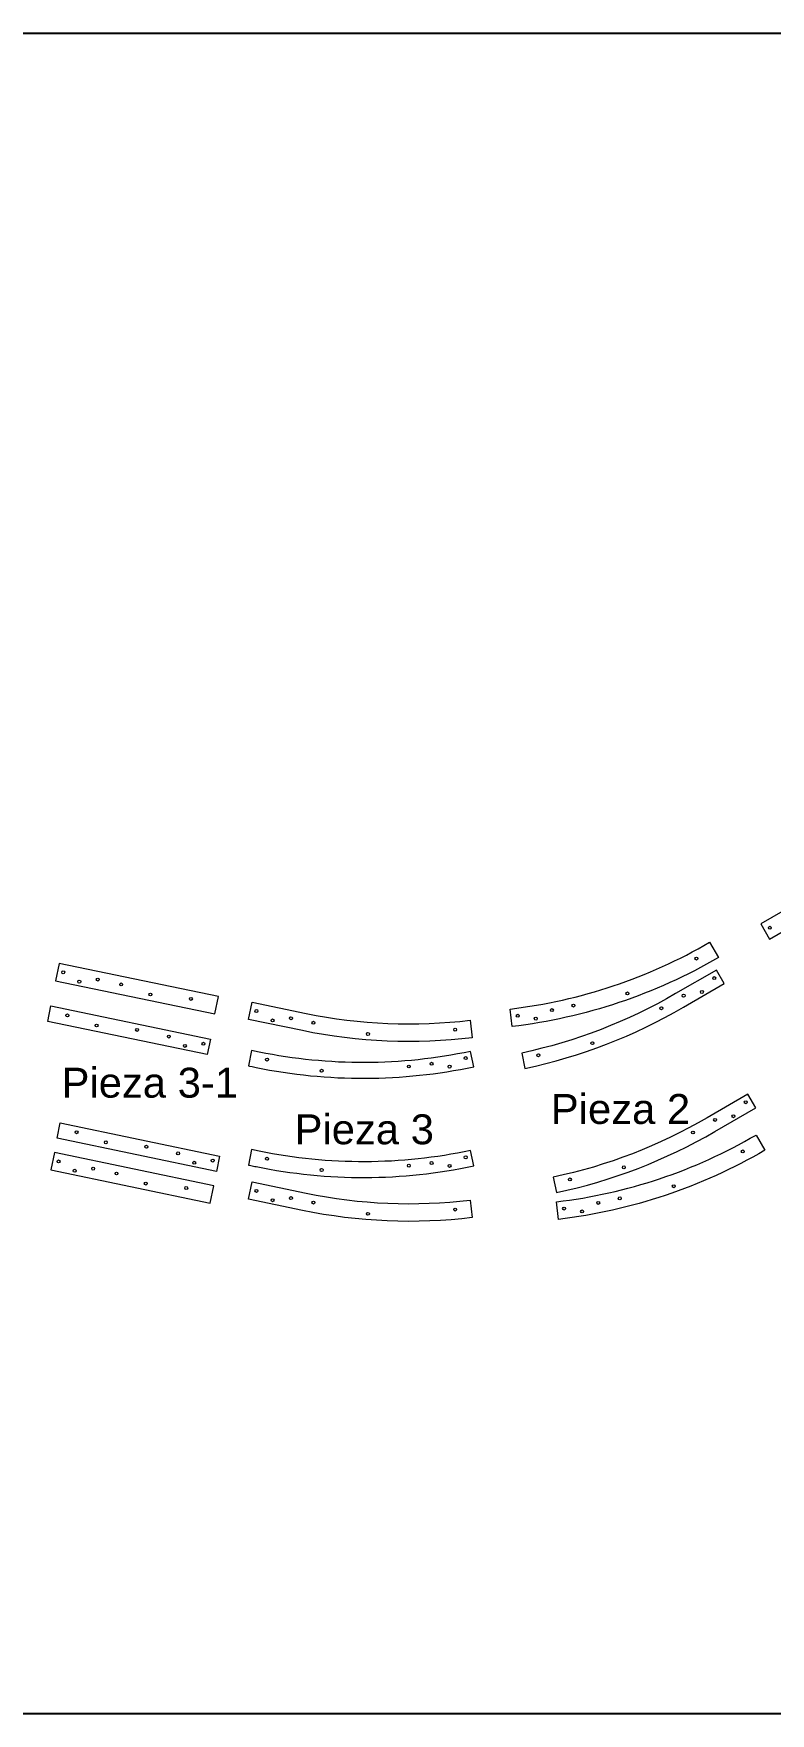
# Model space of a CAD drawing. Header units: millimetres. Extents: x -47944 to 26607, y -7127 to 10342.
# Drawn here: x -19230 to -16846, y -2751 to 2684 of the extents above; entities that cross this region are included whole.
import ezdxf

# ---------------------------------------------------------------- set-up
doc = ezdxf.new("R2010")
doc.units = ezdxf.units.MM
doc.header["$MEASUREMENT"] = 0
doc.layers.add('CORTE', color=5, linetype='Continuous', lineweight=0)
doc.layers.add('MARCADO DE PISTAS', color=1, linetype='Continuous', lineweight=0)
doc.layers.add('PREDETERMINADO', color=7, linetype='Continuous')

# ---------------------------------------------------------------- blocks, each defined once
blk = doc.blocks.new('BLOCK 125')
at = {"layer": 'CORTE', "color": 255, "lineweight": 5}
blk.add_open_spline([(6.3196, 3.9974), (6.3196, 4.0005), (6.317, 4.003), (6.314, 4.003), (6.3109, 4.003), (6.3083, 4.0005), (6.3083, 3.9974), (6.3083, 3.9943), (6.3109, 3.9918), (6.314, 3.9918), (6.317, 3.9918), (6.3196, 3.9943), (6.3196, 3.9974), (6.3196, 3.9974), (6.3196, 3.9974), (6.3196, 3.9974)], degree=3, knots=[0, 0, 0, 0, 1, 1, 1, 2, 2, 2, 3, 3, 3, 4, 4, 4, 5, 5, 5, 5], dxfattribs=at)
blk = doc.blocks.new('BLOCK 126')
at = {"layer": 'CORTE', "color": 255, "lineweight": 5}
blk.add_open_spline([(6.5273, 3.9548), (6.5273, 3.9579), (6.5248, 3.9604), (6.5217, 3.9604), (6.5186, 3.9604), (6.5161, 3.9579), (6.5161, 3.9548), (6.5161, 3.9518), (6.5186, 3.9492), (6.5217, 3.9492), (6.5248, 3.9492), (6.5273, 3.9518), (6.5273, 3.9548), (6.5273, 3.9548), (6.5273, 3.9548), (6.5273, 3.9548)], degree=3, knots=[0, 0, 0, 0, 1, 1, 1, 2, 2, 2, 3, 3, 3, 4, 4, 4, 5, 5, 5, 5], dxfattribs=at)
blk = doc.blocks.new('BLOCK 127')
at = {"layer": 'CORTE', "color": 255, "lineweight": 5}
blk.add_open_spline([(6.8588, 3.9711), (6.8588, 3.9742), (6.8563, 3.9767), (6.8532, 3.9767), (6.8501, 3.9767), (6.8476, 3.9742), (6.8476, 3.9711), (6.8476, 3.968), (6.8501, 3.9655), (6.8532, 3.9655), (6.8563, 3.9655), (6.8588, 3.968), (6.8588, 3.9711), (6.8588, 3.9711), (6.8588, 3.9711), (6.8588, 3.9711)], degree=3, knots=[0, 0, 0, 0, 1, 1, 1, 2, 2, 2, 3, 3, 3, 4, 4, 4, 5, 5, 5, 5], dxfattribs=at)
blk = doc.blocks.new('BLOCK 128')
at = {"layer": 'CORTE', "color": 255, "lineweight": 5}
blk.add_open_spline([(6.2554, 4.0321), (6.2554, 4.0321), (6.2846, 4.026), (6.2846, 4.026), (6.5498, 3.9717), (6.8233, 3.9726), (7.088, 4.0287), (7.088, 4.0287), (7.1004, 3.9703), (7.1004, 3.9703), (6.8276, 3.9125), (6.5458, 3.9116), (6.2727, 3.9675), (6.2726, 3.9675), (6.2432, 3.9736), (6.2432, 3.9736), (6.2432, 3.9736), (6.2554, 4.0321), (6.2554, 4.0321)], degree=3, knots=[0, 0, 0, 0, 1, 1, 1, 2, 2, 2, 3, 3, 3, 4, 4, 4, 5, 5, 5, 6, 6, 6, 6], dxfattribs=at)
blk = doc.blocks.new('BLOCK 129')
at = {"layer": 'CORTE', "color": 255, "lineweight": 5}
blk.add_open_spline([(6.9454, 3.9813), (6.9454, 3.9845), (6.9428, 3.987), (6.9397, 3.987), (6.9365, 3.987), (6.934, 3.9845), (6.934, 3.9813), (6.934, 3.9782), (6.9365, 3.9757), (6.9397, 3.9757), (6.9428, 3.9757), (6.9454, 3.9782), (6.9454, 3.9813), (6.9454, 3.9813), (6.9454, 3.9813), (6.9454, 3.9813)], degree=3, knots=[0, 0, 0, 0, 1, 1, 1, 2, 2, 2, 3, 3, 3, 4, 4, 4, 5, 5, 5, 5], dxfattribs=at)
blk = doc.blocks.new('BLOCK 130')
at = {"layer": 'CORTE', "color": 255, "lineweight": 5}
blk.add_open_spline([(7.0139, 3.9705), (7.0139, 3.9736), (7.0113, 3.9762), (7.0082, 3.9762), (7.0051, 3.9762), (7.0025, 3.9736), (7.0025, 3.9705), (7.0025, 3.9674), (7.0051, 3.9648), (7.0082, 3.9648), (7.0113, 3.9648), (7.0139, 3.9674), (7.0139, 3.9705), (7.0139, 3.9705), (7.0139, 3.9705), (7.0139, 3.9705)], degree=3, knots=[0, 0, 0, 0, 1, 1, 1, 2, 2, 2, 3, 3, 3, 4, 4, 4, 5, 5, 5, 5], dxfattribs=at)
blk = doc.blocks.new('BLOCK 131')
at = {"layer": 'CORTE', "color": 255, "lineweight": 5}
blk.add_open_spline([(7.0751, 4.0029), (7.0751, 4.0061), (7.0726, 4.0086), (7.0694, 4.0086), (7.0663, 4.0086), (7.0638, 4.0061), (7.0638, 4.0029), (7.0638, 3.9998), (7.0663, 3.9973), (7.0694, 3.9973), (7.0726, 3.9973), (7.0751, 3.9998), (7.0751, 4.0029), (7.0751, 4.0029), (7.0751, 4.0029), (7.0751, 4.0029)], degree=3, knots=[0, 0, 0, 0, 1, 1, 1, 2, 2, 2, 3, 3, 3, 4, 4, 4, 5, 5, 5, 5], dxfattribs=at)
blk = doc.blocks.new('BLOCK 124')
at = {"layer": 'CORTE'}
for name in ['BLOCK 128', 'BLOCK 125', 'BLOCK 126', 'BLOCK 127', 'BLOCK 129', 'BLOCK 130', 'BLOCK 131']:
    blk.add_blockref(name, (0, 0), dxfattribs=at)
blk = doc.blocks.new('BLOCK 149')
at = {"layer": 'CORTE', "color": 255, "lineweight": 5}
blk.add_lwpolyline([(7.6689, 4.4814), (7.7027, 4.4234), (8.6834, 4.9896), (8.6498, 5.0477), (7.6689, 4.4814)], dxfattribs=at)
blk = doc.blocks.new('BLOCK 150')
at = {"layer": 'CORTE', "color": 255, "lineweight": 5}
blk.add_open_spline([(7.9147, 4.5857), (7.9147, 4.5887), (7.9122, 4.5913), (7.9091, 4.5913), (7.906, 4.5913), (7.9035, 4.5887), (7.9035, 4.5857), (7.9035, 4.5825), (7.906, 4.5801), (7.9091, 4.5801), (7.9122, 4.5801), (7.9147, 4.5825), (7.9147, 4.5857), (7.9147, 4.5857), (7.9147, 4.5857), (7.9147, 4.5857)], degree=3, knots=[0, 0, 0, 0, 1, 1, 1, 2, 2, 2, 3, 3, 3, 4, 4, 4, 5, 5, 5, 5], dxfattribs=at)
blk = doc.blocks.new('BLOCK 151')
at = {"layer": 'CORTE', "color": 255, "lineweight": 5}
blk.add_open_spline([(8.2447, 4.7589), (8.2447, 4.762), (8.2422, 4.7645), (8.2391, 4.7645), (8.236, 4.7645), (8.2335, 4.762), (8.2335, 4.7589), (8.2335, 4.7558), (8.236, 4.7533), (8.2391, 4.7533), (8.2422, 4.7533), (8.2447, 4.7558), (8.2447, 4.7589), (8.2447, 4.7589), (8.2447, 4.7589), (8.2447, 4.7589)], degree=3, knots=[0, 0, 0, 0, 1, 1, 1, 2, 2, 2, 3, 3, 3, 4, 4, 4, 5, 5, 5, 5], dxfattribs=at)
blk = doc.blocks.new('BLOCK 152')
at = {"layer": 'CORTE', "color": 255, "lineweight": 5}
blk.add_open_spline([(8.6213, 4.9936), (8.6213, 4.9967), (8.6188, 4.9992), (8.6157, 4.9992), (8.6126, 4.9992), (8.6101, 4.9967), (8.6101, 4.9936), (8.6101, 4.9905), (8.6126, 4.988), (8.6157, 4.988), (8.6188, 4.988), (8.6213, 4.9905), (8.6213, 4.9936), (8.6213, 4.9936), (8.6213, 4.9936), (8.6213, 4.9936)], degree=3, knots=[0, 0, 0, 0, 1, 1, 1, 2, 2, 2, 3, 3, 3, 4, 4, 4, 5, 5, 5, 5], dxfattribs=at)
blk = doc.blocks.new('BLOCK 153')
at = {"layer": 'CORTE', "color": 255, "lineweight": 5}
blk.add_open_spline([(7.7091, 4.4669), (7.7091, 4.47), (7.7066, 4.4725), (7.7034, 4.4725), (7.7003, 4.4725), (7.6978, 4.47), (7.6978, 4.4669), (7.6978, 4.4638), (7.7003, 4.4612), (7.7034, 4.4612), (7.7066, 4.4612), (7.7091, 4.4638), (7.7091, 4.4669), (7.7091, 4.4669), (7.7091, 4.4669), (7.7091, 4.4669)], degree=3, knots=[0, 0, 0, 0, 1, 1, 1, 2, 2, 2, 3, 3, 3, 4, 4, 4, 5, 5, 5, 5], dxfattribs=at)
blk = doc.blocks.new('BLOCK 154')
at = {"layer": 'CORTE', "color": 255, "lineweight": 5}
blk.add_open_spline([(7.7785, 4.4811), (7.7785, 4.4842), (7.7759, 4.4868), (7.7728, 4.4868), (7.7697, 4.4868), (7.7671, 4.4842), (7.7671, 4.4811), (7.7671, 4.4779), (7.7697, 4.4754), (7.7728, 4.4754), (7.7759, 4.4754), (7.7785, 4.4779), (7.7785, 4.4811), (7.7785, 4.4811), (7.7785, 4.4811), (7.7785, 4.4811)], degree=3, knots=[0, 0, 0, 0, 1, 1, 1, 2, 2, 2, 3, 3, 3, 4, 4, 4, 5, 5, 5, 5], dxfattribs=at)
blk = doc.blocks.new('BLOCK 155')
at = {"layer": 'CORTE', "color": 255, "lineweight": 5}
blk.add_open_spline([(7.8255, 4.5341), (7.8255, 4.5372), (7.8229, 4.5397), (7.8198, 4.5397), (7.8166, 4.5397), (7.8141, 4.5372), (7.8141, 4.5341), (7.8141, 4.5309), (7.8166, 4.5284), (7.8198, 4.5284), (7.8229, 4.5284), (7.8255, 4.5309), (7.8255, 4.5341), (7.8255, 4.5341), (7.8255, 4.5341), (7.8255, 4.5341)], degree=3, knots=[0, 0, 0, 0, 1, 1, 1, 2, 2, 2, 3, 3, 3, 4, 4, 4, 5, 5, 5, 5], dxfattribs=at)
blk = doc.blocks.new('BLOCK 148')
at = {"layer": 'CORTE'}
for name in ['BLOCK 149', 'BLOCK 152', 'BLOCK 151', 'BLOCK 155', 'BLOCK 150', 'BLOCK 153', 'BLOCK 154']:
    blk.add_blockref(name, (0, 0), dxfattribs=at)
blk = doc.blocks.new('BLOCK 141')
at = {"layer": 'CORTE', "color": 255, "lineweight": 5}
blk.add_open_spline([(7.2764, 3.8658), (7.2764, 3.8689), (7.2739, 3.8714), (7.2708, 3.8714), (7.2677, 3.8714), (7.2652, 3.8689), (7.2652, 3.8658), (7.2652, 3.8627), (7.2677, 3.8602), (7.2708, 3.8602), (7.2739, 3.8602), (7.2764, 3.8627), (7.2764, 3.8658), (7.2764, 3.8658), (7.2764, 3.8658), (7.2764, 3.8658)], degree=3, knots=[0, 0, 0, 0, 1, 1, 1, 2, 2, 2, 3, 3, 3, 4, 4, 4, 5, 5, 5, 5], dxfattribs=at)
blk = doc.blocks.new('BLOCK 142')
at = {"layer": 'CORTE', "color": 255, "lineweight": 5}
blk.add_open_spline([(7.4817, 3.9119), (7.4817, 3.9149), (7.4792, 3.9174), (7.4761, 3.9174), (7.473, 3.9174), (7.4705, 3.9149), (7.4705, 3.9119), (7.4705, 3.9088), (7.473, 3.9063), (7.4761, 3.9063), (7.4792, 3.9063), (7.4817, 3.9088), (7.4817, 3.9119), (7.4817, 3.9119), (7.4817, 3.9119), (7.4817, 3.9119)], degree=3, knots=[0, 0, 0, 0, 1, 1, 1, 2, 2, 2, 3, 3, 3, 4, 4, 4, 5, 5, 5, 5], dxfattribs=at)
blk = doc.blocks.new('BLOCK 143')
at = {"layer": 'CORTE', "color": 255, "lineweight": 5}
blk.add_open_spline([(7.7441, 4.0445), (7.7441, 4.0476), (7.7416, 4.0501), (7.7385, 4.0501), (7.7354, 4.0501), (7.7329, 4.0476), (7.7329, 4.0445), (7.7329, 4.0414), (7.7354, 4.0389), (7.7385, 4.0389), (7.7416, 4.0389), (7.7441, 4.0414), (7.7441, 4.0445), (7.7441, 4.0445), (7.7441, 4.0445), (7.7441, 4.0445)], degree=3, knots=[0, 0, 0, 0, 1, 1, 1, 2, 2, 2, 3, 3, 3, 4, 4, 4, 5, 5, 5, 5], dxfattribs=at)
blk = doc.blocks.new('BLOCK 144')
at = {"layer": 'CORTE', "color": 255, "lineweight": 5}
blk.add_open_spline([(7.9777, 4.1383), (7.9777, 4.1383), (7.8225, 4.0487), (7.8225, 4.0487), (7.6353, 3.9394), (7.4319, 3.8608), (7.2198, 3.8159), (7.2198, 3.8159), (7.2074, 3.8743), (7.2074, 3.8743), (7.4133, 3.9179), (7.6108, 3.9942), (7.7926, 4.1003), (7.7926, 4.1003), (7.9478, 4.1899), (7.9478, 4.1899), (7.9478, 4.1899), (7.9777, 4.1383), (7.9777, 4.1383)], degree=3, knots=[0, 0, 0, 0, 1, 1, 1, 2, 2, 2, 3, 3, 3, 4, 4, 4, 5, 5, 5, 6, 6, 6, 6], dxfattribs=at)
blk = doc.blocks.new('BLOCK 145')
at = {"layer": 'CORTE', "color": 255, "lineweight": 5}
blk.add_open_spline([(7.8289, 4.0922), (7.8289, 4.0953), (7.8264, 4.0979), (7.8233, 4.0979), (7.8201, 4.0979), (7.8176, 4.0953), (7.8176, 4.0922), (7.8176, 4.0891), (7.8201, 4.0865), (7.8233, 4.0865), (7.8264, 4.0865), (7.8289, 4.0891), (7.8289, 4.0922), (7.8289, 4.0922), (7.8289, 4.0922), (7.8289, 4.0922)], degree=3, knots=[0, 0, 0, 0, 1, 1, 1, 2, 2, 2, 3, 3, 3, 4, 4, 4, 5, 5, 5, 5], dxfattribs=at)
blk = doc.blocks.new('BLOCK 146')
at = {"layer": 'CORTE', "color": 255, "lineweight": 5}
blk.add_open_spline([(7.8983, 4.1064), (7.8983, 4.1095), (7.8958, 4.1121), (7.8926, 4.1121), (7.8895, 4.1121), (7.887, 4.1095), (7.887, 4.1064), (7.887, 4.1033), (7.8895, 4.1007), (7.8926, 4.1007), (7.8958, 4.1007), (7.8983, 4.1033), (7.8983, 4.1064), (7.8983, 4.1064), (7.8983, 4.1064), (7.8983, 4.1064)], degree=3, knots=[0, 0, 0, 0, 1, 1, 1, 2, 2, 2, 3, 3, 3, 4, 4, 4, 5, 5, 5, 5], dxfattribs=at)
blk = doc.blocks.new('BLOCK 147')
at = {"layer": 'CORTE', "color": 255, "lineweight": 5}
blk.add_open_spline([(7.9453, 4.1594), (7.9453, 4.1625), (7.9427, 4.165), (7.9396, 4.165), (7.9365, 4.165), (7.934, 4.1625), (7.934, 4.1594), (7.934, 4.1562), (7.9365, 4.1537), (7.9396, 4.1537), (7.9427, 4.1537), (7.9453, 4.1562), (7.9453, 4.1594), (7.9453, 4.1594), (7.9453, 4.1594), (7.9453, 4.1594)], degree=3, knots=[0, 0, 0, 0, 1, 1, 1, 2, 2, 2, 3, 3, 3, 4, 4, 4, 5, 5, 5, 5], dxfattribs=at)
blk = doc.blocks.new('BLOCK 140')
at = {"layer": 'CORTE'}
for name in ['BLOCK 144', 'BLOCK 147', 'BLOCK 145', 'BLOCK 146', 'BLOCK 143', 'BLOCK 142', 'BLOCK 141']:
    blk.add_blockref(name, (0, 0), dxfattribs=at)
blk = doc.blocks.new('BLOCK 117')
at = {"layer": 'CORTE', "color": 255, "lineweight": 5}
blk.add_open_spline([(6.4042, 4.2219), (6.4042, 4.225), (6.4017, 4.2275), (6.3986, 4.2275), (6.3955, 4.2275), (6.393, 4.225), (6.393, 4.2219), (6.393, 4.2188), (6.3955, 4.2163), (6.3986, 4.2163), (6.4017, 4.2163), (6.4042, 4.2188), (6.4042, 4.2219), (6.4042, 4.2219), (6.4042, 4.2219), (6.4042, 4.2219)], degree=3, knots=[0, 0, 0, 0, 1, 1, 1, 2, 2, 2, 3, 3, 3, 4, 4, 4, 5, 5, 5, 5], dxfattribs=at)
blk = doc.blocks.new('BLOCK 118')
at = {"layer": 'CORTE', "color": 255, "lineweight": 5}
blk.add_open_spline([(6.6119, 4.1793), (6.6119, 4.1824), (6.6094, 4.1849), (6.6063, 4.1849), (6.6032, 4.1849), (6.6007, 4.1824), (6.6007, 4.1793), (6.6007, 4.1762), (6.6032, 4.1737), (6.6063, 4.1737), (6.6094, 4.1737), (6.6119, 4.1762), (6.6119, 4.1793), (6.6119, 4.1793), (6.6119, 4.1793), (6.6119, 4.1793)], degree=3, knots=[0, 0, 0, 0, 1, 1, 1, 2, 2, 2, 3, 3, 3, 4, 4, 4, 5, 5, 5, 5], dxfattribs=at)
blk = doc.blocks.new('BLOCK 119')
at = {"layer": 'CORTE', "color": 255, "lineweight": 5}
blk.add_open_spline([(6.9434, 4.1956), (6.9434, 4.1987), (6.9409, 4.2012), (6.9378, 4.2012), (6.9347, 4.2012), (6.9322, 4.1987), (6.9322, 4.1956), (6.9322, 4.1925), (6.9347, 4.19), (6.9378, 4.19), (6.9409, 4.19), (6.9434, 4.1925), (6.9434, 4.1956), (6.9434, 4.1956), (6.9434, 4.1956), (6.9434, 4.1956)], degree=3, knots=[0, 0, 0, 0, 1, 1, 1, 2, 2, 2, 3, 3, 3, 4, 4, 4, 5, 5, 5, 5], dxfattribs=at)
blk = doc.blocks.new('BLOCK 120')
at = {"layer": 'CORTE', "color": 255, "lineweight": 5}
blk.add_open_spline([(6.1662, 4.3004), (6.1662, 4.3004), (6.1525, 4.2347), (6.1525, 4.2347), (6.1525, 4.2347), (6.3572, 4.192), (6.3572, 4.192), (6.5697, 4.1485), (6.7877, 4.1393), (7.003, 4.1648), (7.003, 4.1648), (6.9951, 4.2315), (6.9951, 4.2315), (6.7869, 4.2068), (6.5761, 4.2157), (6.3708, 4.2577), (6.3708, 4.2577), (6.1662, 4.3004), (6.1662, 4.3004)], degree=3, knots=[0, 0, 0, 0, 1, 1, 1, 2, 2, 2, 3, 3, 3, 4, 4, 4, 5, 5, 5, 6, 6, 6, 6], dxfattribs=at)
blk = doc.blocks.new('BLOCK 121')
at = {"layer": 'CORTE', "color": 255, "lineweight": 5}
blk.add_open_spline([(6.1877, 4.2666), (6.1877, 4.2698), (6.1851, 4.2723), (6.182, 4.2723), (6.1789, 4.2723), (6.1763, 4.2698), (6.1763, 4.2666), (6.1763, 4.2635), (6.1789, 4.2609), (6.182, 4.2609), (6.1851, 4.2609), (6.1877, 4.2635), (6.1877, 4.2666), (6.1877, 4.2666), (6.1877, 4.2666), (6.1877, 4.2666)], degree=3, knots=[0, 0, 0, 0, 1, 1, 1, 2, 2, 2, 3, 3, 3, 4, 4, 4, 5, 5, 5, 5], dxfattribs=at)
blk = doc.blocks.new('BLOCK 122')
at = {"layer": 'CORTE', "color": 255, "lineweight": 5}
blk.add_open_spline([(6.2489, 4.231), (6.2489, 4.2341), (6.2463, 4.2367), (6.2432, 4.2367), (6.24, 4.2367), (6.2375, 4.2341), (6.2375, 4.231), (6.2375, 4.2279), (6.24, 4.2253), (6.2432, 4.2253), (6.2463, 4.2253), (6.2489, 4.2279), (6.2489, 4.231), (6.2489, 4.231), (6.2489, 4.231), (6.2489, 4.231)], degree=3, knots=[0, 0, 0, 0, 1, 1, 1, 2, 2, 2, 3, 3, 3, 4, 4, 4, 5, 5, 5, 5], dxfattribs=at)
blk = doc.blocks.new('BLOCK 123')
at = {"layer": 'CORTE', "color": 255, "lineweight": 5}
blk.add_open_spline([(6.3192, 4.2392), (6.3192, 4.2423), (6.3166, 4.2449), (6.3135, 4.2449), (6.3104, 4.2449), (6.3078, 4.2423), (6.3078, 4.2392), (6.3078, 4.236), (6.3104, 4.2335), (6.3135, 4.2335), (6.3166, 4.2335), (6.3192, 4.236), (6.3192, 4.2392), (6.3192, 4.2392), (6.3192, 4.2392), (6.3192, 4.2392)], degree=3, knots=[0, 0, 0, 0, 1, 1, 1, 2, 2, 2, 3, 3, 3, 4, 4, 4, 5, 5, 5, 5], dxfattribs=at)
blk = doc.blocks.new('BLOCK 116')
at = {"layer": 'CORTE'}
for name in ['BLOCK 120', 'BLOCK 121', 'BLOCK 122', 'BLOCK 123', 'BLOCK 117', 'BLOCK 118', 'BLOCK 119']:
    blk.add_blockref(name, (0, 0), dxfattribs=at)
blk = doc.blocks.new('BLOCK 133')
at = {"layer": 'CORTE', "color": 255, "lineweight": 5}
blk.add_open_spline([(7.6614, 4.6587), (7.4286, 4.5228), (7.1702, 4.4363), (6.9025, 4.4047), (6.9025, 4.4047), (6.9104, 4.338), (6.9104, 4.338), (7.1873, 4.3707), (7.4544, 4.4602), (7.6952, 4.6007), (7.6952, 4.6007), (7.6614, 4.6587), (7.6614, 4.6587)], degree=3, knots=[0, 0, 0, 0, 1, 1, 1, 2, 2, 2, 3, 3, 3, 4, 4, 4, 4], dxfattribs=at)
blk = doc.blocks.new('BLOCK 134')
at = {"layer": 'CORTE', "color": 255, "lineweight": 5}
blk.add_open_spline([(7.149, 4.4178), (7.149, 4.4209), (7.1465, 4.4234), (7.1434, 4.4234), (7.1403, 4.4234), (7.1378, 4.4209), (7.1378, 4.4178), (7.1378, 4.4147), (7.1403, 4.4122), (7.1434, 4.4122), (7.1465, 4.4122), (7.149, 4.4147), (7.149, 4.4178), (7.149, 4.4178), (7.149, 4.4178), (7.149, 4.4178)], degree=3, knots=[0, 0, 0, 0, 1, 1, 1, 2, 2, 2, 3, 3, 3, 4, 4, 4, 5, 5, 5, 5], dxfattribs=at)
blk = doc.blocks.new('BLOCK 135')
at = {"layer": 'CORTE', "color": 255, "lineweight": 5}
blk.add_open_spline([(7.3544, 4.4639), (7.3544, 4.4669), (7.3518, 4.4694), (7.3488, 4.4694), (7.3456, 4.4694), (7.3432, 4.4669), (7.3432, 4.4639), (7.3432, 4.4607), (7.3456, 4.4583), (7.3488, 4.4583), (7.3518, 4.4583), (7.3544, 4.4607), (7.3544, 4.4639), (7.3544, 4.4639), (7.3544, 4.4639), (7.3544, 4.4639)], degree=3, knots=[0, 0, 0, 0, 1, 1, 1, 2, 2, 2, 3, 3, 3, 4, 4, 4, 5, 5, 5, 5], dxfattribs=at)
blk = doc.blocks.new('BLOCK 136')
at = {"layer": 'CORTE', "color": 255, "lineweight": 5}
blk.add_open_spline([(7.6168, 4.5965), (7.6168, 4.5996), (7.6143, 4.6021), (7.6112, 4.6021), (7.6081, 4.6021), (7.6056, 4.5996), (7.6056, 4.5965), (7.6056, 4.5934), (7.6081, 4.5909), (7.6112, 4.5909), (7.6143, 4.5909), (7.6168, 4.5934), (7.6168, 4.5965), (7.6168, 4.5965), (7.6168, 4.5965), (7.6168, 4.5965)], degree=3, knots=[0, 0, 0, 0, 1, 1, 1, 2, 2, 2, 3, 3, 3, 4, 4, 4, 5, 5, 5, 5], dxfattribs=at)
blk = doc.blocks.new('BLOCK 137')
at = {"layer": 'CORTE', "color": 255, "lineweight": 5}
blk.add_open_spline([(6.9374, 4.379), (6.9374, 4.3822), (6.9348, 4.3847), (6.9317, 4.3847), (6.9286, 4.3847), (6.9261, 4.3822), (6.9261, 4.379), (6.9261, 4.3759), (6.9286, 4.3734), (6.9317, 4.3734), (6.9348, 4.3734), (6.9374, 4.3759), (6.9374, 4.379), (6.9374, 4.379), (6.9374, 4.379), (6.9374, 4.379)], degree=3, knots=[0, 0, 0, 0, 1, 1, 1, 2, 2, 2, 3, 3, 3, 4, 4, 4, 5, 5, 5, 5], dxfattribs=at)
blk = doc.blocks.new('BLOCK 138')
at = {"layer": 'CORTE', "color": 255, "lineweight": 5}
blk.add_open_spline([(7.0059, 4.3682), (7.0059, 4.3713), (7.0034, 4.3739), (7.0003, 4.3739), (6.9971, 4.3739), (6.9946, 4.3713), (6.9946, 4.3682), (6.9946, 4.365), (6.9971, 4.3625), (7.0003, 4.3625), (7.0034, 4.3625), (7.0059, 4.365), (7.0059, 4.3682), (7.0059, 4.3682), (7.0059, 4.3682), (7.0059, 4.3682)], degree=3, knots=[0, 0, 0, 0, 1, 1, 1, 2, 2, 2, 3, 3, 3, 4, 4, 4, 5, 5, 5, 5], dxfattribs=at)
blk = doc.blocks.new('BLOCK 139')
at = {"layer": 'CORTE', "color": 255, "lineweight": 5}
blk.add_open_spline([(7.0671, 4.4006), (7.0671, 4.4037), (7.0646, 4.4063), (7.0615, 4.4063), (7.0583, 4.4063), (7.0558, 4.4037), (7.0558, 4.4006), (7.0558, 4.3975), (7.0583, 4.395), (7.0615, 4.395), (7.0646, 4.395), (7.0671, 4.3975), (7.0671, 4.4006), (7.0671, 4.4006), (7.0671, 4.4006), (7.0671, 4.4006)], degree=3, knots=[0, 0, 0, 0, 1, 1, 1, 2, 2, 2, 3, 3, 3, 4, 4, 4, 5, 5, 5, 5], dxfattribs=at)
blk = doc.blocks.new('BLOCK 132')
at = {"layer": 'CORTE'}
for name in ['BLOCK 133', 'BLOCK 136', 'BLOCK 134', 'BLOCK 135', 'BLOCK 137', 'BLOCK 138', 'BLOCK 139']:
    blk.add_blockref(name, (0, 0), dxfattribs=at)
blk = doc.blocks.new('BLOCK 101')
at = {"layer": 'CORTE', "color": 255, "lineweight": 5}
blk.add_lwpolyline([(5.5936, 4.5781), (5.5799, 4.5123), (6.1861, 4.3859), (6.1998, 4.4517), (5.5936, 4.5781)], dxfattribs=at)
blk = doc.blocks.new('BLOCK 102')
at = {"layer": 'CORTE', "color": 255, "lineweight": 5}
blk.add_open_spline([(5.8354, 4.4983), (5.8354, 4.5014), (5.8329, 4.5039), (5.8298, 4.5039), (5.8267, 4.5039), (5.8242, 4.5014), (5.8242, 4.4983), (5.8242, 4.4953), (5.8267, 4.4928), (5.8298, 4.4928), (5.8329, 4.4928), (5.8354, 4.4953), (5.8354, 4.4983), (5.8354, 4.4983), (5.8354, 4.4983), (5.8354, 4.4983)], degree=3, knots=[0, 0, 0, 0, 1, 1, 1, 2, 2, 2, 3, 3, 3, 4, 4, 4, 5, 5, 5, 5], dxfattribs=at)
blk = doc.blocks.new('BLOCK 103')
at = {"layer": 'CORTE', "color": 255, "lineweight": 5}
blk.add_open_spline([(5.9465, 4.4599), (5.9465, 4.463), (5.944, 4.4655), (5.9409, 4.4655), (5.9378, 4.4655), (5.9353, 4.463), (5.9353, 4.4599), (5.9353, 4.4568), (5.9378, 4.4543), (5.9409, 4.4543), (5.944, 4.4543), (5.9465, 4.4568), (5.9465, 4.4599), (5.9465, 4.4599), (5.9465, 4.4599), (5.9465, 4.4599)], degree=3, knots=[0, 0, 0, 0, 1, 1, 1, 2, 2, 2, 3, 3, 3, 4, 4, 4, 5, 5, 5, 5], dxfattribs=at)
blk = doc.blocks.new('BLOCK 104')
at = {"layer": 'CORTE', "color": 255, "lineweight": 5}
blk.add_open_spline([(6.1005, 4.4431), (6.1005, 4.4462), (6.098, 4.4487), (6.0949, 4.4487), (6.0918, 4.4487), (6.0893, 4.4462), (6.0893, 4.4431), (6.0893, 4.44), (6.0918, 4.4375), (6.0949, 4.4375), (6.098, 4.4375), (6.1005, 4.44), (6.1005, 4.4431), (6.1005, 4.4431), (6.1005, 4.4431), (6.1005, 4.4431)], degree=3, knots=[0, 0, 0, 0, 1, 1, 1, 2, 2, 2, 3, 3, 3, 4, 4, 4, 5, 5, 5, 5], dxfattribs=at)
blk = doc.blocks.new('BLOCK 105')
at = {"layer": 'CORTE', "color": 255, "lineweight": 5}
blk.add_open_spline([(5.6151, 4.5443), (5.6151, 4.5474), (5.6126, 4.55), (5.6095, 4.55), (5.6063, 4.55), (5.6038, 4.5474), (5.6038, 4.5443), (5.6038, 4.5411), (5.6063, 4.5386), (5.6095, 4.5386), (5.6126, 4.5386), (5.6151, 4.5411), (5.6151, 4.5443), (5.6151, 4.5443), (5.6151, 4.5443), (5.6151, 4.5443)], degree=3, knots=[0, 0, 0, 0, 1, 1, 1, 2, 2, 2, 3, 3, 3, 4, 4, 4, 5, 5, 5, 5], dxfattribs=at)
blk = doc.blocks.new('BLOCK 106')
at = {"layer": 'CORTE', "color": 255, "lineweight": 5}
blk.add_open_spline([(5.6763, 4.5087), (5.6763, 4.5118), (5.6738, 4.5143), (5.6707, 4.5143), (5.6675, 4.5143), (5.665, 4.5118), (5.665, 4.5087), (5.665, 4.5055), (5.6675, 4.503), (5.6707, 4.503), (5.6738, 4.503), (5.6763, 4.5055), (5.6763, 4.5087), (5.6763, 4.5087), (5.6763, 4.5087), (5.6763, 4.5087)], degree=3, knots=[0, 0, 0, 0, 1, 1, 1, 2, 2, 2, 3, 3, 3, 4, 4, 4, 5, 5, 5, 5], dxfattribs=at)
blk = doc.blocks.new('BLOCK 107')
at = {"layer": 'CORTE', "color": 255, "lineweight": 5}
blk.add_open_spline([(5.7466, 4.5169), (5.7466, 4.52), (5.7441, 4.5225), (5.741, 4.5225), (5.7378, 4.5225), (5.7353, 4.52), (5.7353, 4.5169), (5.7353, 4.5137), (5.7378, 4.5112), (5.741, 4.5112), (5.7441, 4.5112), (5.7466, 4.5137), (5.7466, 4.5169), (5.7466, 4.5169), (5.7466, 4.5169), (5.7466, 4.5169)], degree=3, knots=[0, 0, 0, 0, 1, 1, 1, 2, 2, 2, 3, 3, 3, 4, 4, 4, 5, 5, 5, 5], dxfattribs=at)
blk = doc.blocks.new('BLOCK 100')
at = {"layer": 'CORTE'}
for name in ['BLOCK 101', 'BLOCK 105', 'BLOCK 106', 'BLOCK 107', 'BLOCK 102', 'BLOCK 103', 'BLOCK 104']:
    blk.add_blockref(name, (0, 0), dxfattribs=at)
blk = doc.blocks.new('BLOCK 109')
at = {"layer": 'CORTE', "color": 255, "lineweight": 5}
blk.add_open_spline([(5.7119, 3.9962), (5.7119, 3.9993), (5.7093, 4.0018), (5.7062, 4.0018), (5.7032, 4.0018), (5.7007, 3.9993), (5.7007, 3.9962), (5.7007, 3.9931), (5.7032, 3.9906), (5.7062, 3.9906), (5.7093, 3.9906), (5.7119, 3.9931), (5.7119, 3.9962), (5.7119, 3.9962), (5.7119, 3.9962), (5.7119, 3.9962)], degree=3, knots=[0, 0, 0, 0, 1, 1, 1, 2, 2, 2, 3, 3, 3, 4, 4, 4, 5, 5, 5, 5], dxfattribs=at)
blk = doc.blocks.new('BLOCK 110')
at = {"layer": 'CORTE', "color": 255, "lineweight": 5}
blk.add_open_spline([(5.823, 3.9578), (5.823, 3.9609), (5.8205, 3.9634), (5.8174, 3.9634), (5.8143, 3.9634), (5.8118, 3.9609), (5.8118, 3.9578), (5.8118, 3.9547), (5.8143, 3.9522), (5.8174, 3.9522), (5.8205, 3.9522), (5.823, 3.9547), (5.823, 3.9578), (5.823, 3.9578), (5.823, 3.9578), (5.823, 3.9578)], degree=3, knots=[0, 0, 0, 0, 1, 1, 1, 2, 2, 2, 3, 3, 3, 4, 4, 4, 5, 5, 5, 5], dxfattribs=at)
blk = doc.blocks.new('BLOCK 111')
at = {"layer": 'CORTE', "color": 255, "lineweight": 5}
blk.add_open_spline([(5.977, 3.9409), (5.977, 3.944), (5.9744, 3.9465), (5.9714, 3.9465), (5.9683, 3.9465), (5.9658, 3.944), (5.9658, 3.9409), (5.9658, 3.9378), (5.9683, 3.9353), (5.9714, 3.9353), (5.9744, 3.9353), (5.977, 3.9378), (5.977, 3.9409), (5.977, 3.9409), (5.977, 3.9409), (5.977, 3.9409)], degree=3, knots=[0, 0, 0, 0, 1, 1, 1, 2, 2, 2, 3, 3, 3, 4, 4, 4, 5, 5, 5, 5], dxfattribs=at)
blk = doc.blocks.new('BLOCK 112')
at = {"layer": 'CORTE', "color": 255, "lineweight": 5}
blk.add_lwpolyline([(6.2501, 3.9056), (6.238, 3.8472), (5.6317, 3.9736), (5.6439, 4.0321), (6.2501, 3.9056)], dxfattribs=at)
blk = doc.blocks.new('BLOCK 113')
at = {"layer": 'CORTE', "color": 255, "lineweight": 5}
blk.add_open_spline([(6.0978, 3.9157), (6.0978, 3.9189), (6.0953, 3.9214), (6.0921, 3.9214), (6.089, 3.9214), (6.0865, 3.9189), (6.0865, 3.9157), (6.0865, 3.9126), (6.089, 3.91), (6.0921, 3.91), (6.0953, 3.91), (6.0978, 3.9126), (6.0978, 3.9157), (6.0978, 3.9157), (6.0978, 3.9157), (6.0978, 3.9157)], degree=3, knots=[0, 0, 0, 0, 1, 1, 1, 2, 2, 2, 3, 3, 3, 4, 4, 4, 5, 5, 5, 5], dxfattribs=at)
blk = doc.blocks.new('BLOCK 114')
at = {"layer": 'CORTE', "color": 255, "lineweight": 5}
blk.add_open_spline([(6.159, 3.8801), (6.159, 3.8832), (6.1565, 3.8858), (6.1533, 3.8858), (6.1502, 3.8858), (6.1477, 3.8832), (6.1477, 3.8801), (6.1477, 3.877), (6.1502, 3.8744), (6.1533, 3.8744), (6.1565, 3.8744), (6.159, 3.877), (6.159, 3.8801), (6.159, 3.8801), (6.159, 3.8801), (6.159, 3.8801)], degree=3, knots=[0, 0, 0, 0, 1, 1, 1, 2, 2, 2, 3, 3, 3, 4, 4, 4, 5, 5, 5, 5], dxfattribs=at)
blk = doc.blocks.new('BLOCK 115')
at = {"layer": 'CORTE', "color": 255, "lineweight": 5}
blk.add_open_spline([(6.2293, 3.8883), (6.2293, 3.8914), (6.2268, 3.894), (6.2237, 3.894), (6.2205, 3.894), (6.218, 3.8914), (6.218, 3.8883), (6.218, 3.8851), (6.2205, 3.8826), (6.2237, 3.8826), (6.2268, 3.8826), (6.2293, 3.8851), (6.2293, 3.8883), (6.2293, 3.8883), (6.2293, 3.8883), (6.2293, 3.8883)], degree=3, knots=[0, 0, 0, 0, 1, 1, 1, 2, 2, 2, 3, 3, 3, 4, 4, 4, 5, 5, 5, 5], dxfattribs=at)
blk = doc.blocks.new('BLOCK 108')
at = {"layer": 'CORTE'}
for name in ['BLOCK 112', 'BLOCK 109', 'BLOCK 110', 'BLOCK 111', 'BLOCK 113', 'BLOCK 114', 'BLOCK 115']:
    blk.add_blockref(name, (0, 0), dxfattribs=at)

msp = doc.modelspace()

# ---------------------------------------------------------------- linework, layer by layer
at = {"layer": 'PREDETERMINADO'}
msp.add_lwpolyline([(-30257.544, -2751.032), (-10827.117, -2751.032), (-10827.117, 2683.576), (-30257.544, 2683.576), (-30257.544, -2751.032)], dxfattribs=at)

# ---------------------------------------------------------------- block references
at = {"layer": 'CORTE', "xscale": 850.8300860965765, "yscale": 850.8300860965765, "zscale": 850.8300860965765}
for name, p in [('BLOCK 148', (-23402.524, -4009.875)), ('BLOCK 132', (-23561.467, -4219.799)), ('BLOCK 100', (-23907.131, -4219.799)), ('BLOCK 140', (-23783.386, -3910.911)), ('BLOCK 108', (-23976.106, -3892.917)), ('BLOCK 116', (-23769.181, -4108.839)), ('BLOCK 124', (-23847.153, -4036.865)), ('BLOCK 140', (-23681.423, -4312.766)), ('BLOCK 108', (-23946.117, -4270.781)), ('BLOCK 132', (-23411.521, -4843.574)), ('BLOCK 100', (-23922.126, -4831.579)), ('BLOCK 124', (-23847.153, -4357.75)), ('BLOCK 116', (-23769.181, -4690.629))]:
    msp.add_blockref(name, p, dxfattribs=at)

# ---------------------------------------------------------------- texts
at = {"layer": 'MARCADO DE PISTAS', "char_height": 96.75876, "attachment_point": 7, "line_spacing_factor": 0.963855}
for s, insert, width in [('\\fArial;Pieza 3-1\\P', (-19139.716, -760.281), 628.34903), ('\\fArial;Pieza 2\\P', (-17556.788, -845.313), 525.76143), ('\\fArial;Pieza 3\\P', (-18385.82, -911.108), 527.51008)]:
    msp.add_mtext(s, dxfattribs=dict(at, insert=insert, width=width))

doc.saveas('drawing.dxf')
